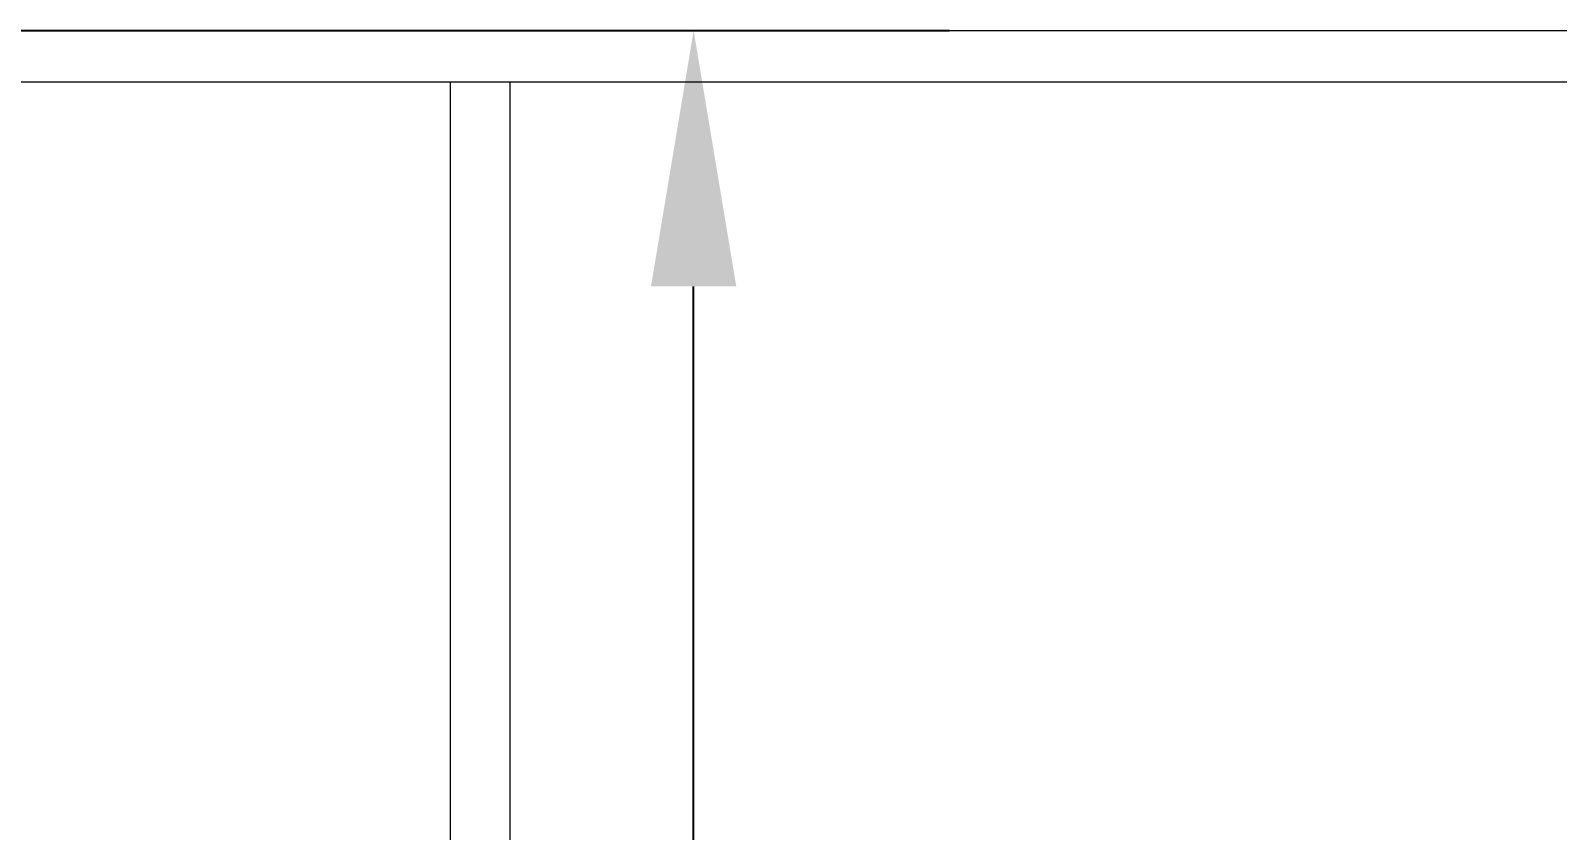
# Model space of a CAD drawing. Header units: millimetres. Extents: x -1970 to 59977, y -65068 to 6837.
# Drawn here: x -1414 to -518, y -32169 to -31700 of the extents above; entities that cross this region are included whole.
import ezdxf

# ---------------------------------------------------------------- set-up
doc = ezdxf.new("R2010")
doc.units = ezdxf.units.MM
doc.layers.add('COTAS_O', color=1, linetype='Continuous', lineweight=0)
doc.layers.add('frontal_tolva', color=7, linetype='Continuous', lineweight=0)
doc.dimstyles.new('R19_100', dxfattribs={"dimtxt": 250, "dimasz": 150, "dimexe": 150, "dimexo": 80, "dimgap": 100, "dimtad": 1, "dimtih": 1, "dimtoh": 1, "dimdsep": 46, "dimcen": 0.09, "dimadec": 0, "dimazin": 0, "dimtfac": 1, "dimtdec": 4, "dimtofl": 0, "dimtmove": 0, "dimatfit": 3, "dimfxl": 1, "dimtolj": 1, "dimtzin": 0, "dimarcsym": 0})

# ---------------------------------------------------------------- blocks, each defined once
blk = doc.blocks.new('*D38')
at = {"layer": 'COTAS_O', "color": 0, "lineweight": -2, "transparency": 16777216}
for p, q in [((-1645, -31700), (-875, -31700)), ((-1025, -34250), (-1025, -31850)), ((-1645, -34400), (-875, -34400))]:
    blk.add_line(p, q, dxfattribs=at)
at = {"layer": 'COTAS_O', "color": 0, "transparency": 16777216}
for points in [[(-1050, -31850), (-1000, -31850), (-1025, -31700)], [(-1050, -34250), (-1000, -34250), (-1025, -34400)]]:
    blk.add_solid(points, dxfattribs=at)
at = {"layer": 'Defpoints', "color": 0, "transparency": 16777216}
for p in [(-1725, -31700), (-1025, -31700), (-1725, -34400)]:
    blk.add_point(p, dxfattribs=at)

msp = doc.modelspace()

# ---------------------------------------------------------------- linework, layer by layer
at = {"layer": 'frontal_tolva'}
for p, q in [((-1725, -31700), (1725, -31700)), ((-1725, -31730), (1725, -31730)), ((-1167.5, -32700), (-1167.5, -31730)), ((-1167.5, -31730), (-1132.5, -31730)), ((-1132.5, -32700), (-1132.5, -31730))]:
    msp.add_line(p, q, dxfattribs=at)

# ---------------------------------------------------------------- dimensions: what is measured, and where the dimension line sits
at = {"layer": 'COTAS_O'}
dim = msp.add_aligned_dim(p1=(-1725, -34400), p2=(-1725, -31700), distance=-700, text='<> O', dimstyle='R19_100', dxfattribs=at)
dim.commit()
dim.dimension.update_dxf_attribs({"geometry": '*D38', "text_midpoint": (-1025, -33050)})

doc.saveas('drawing.dxf')
